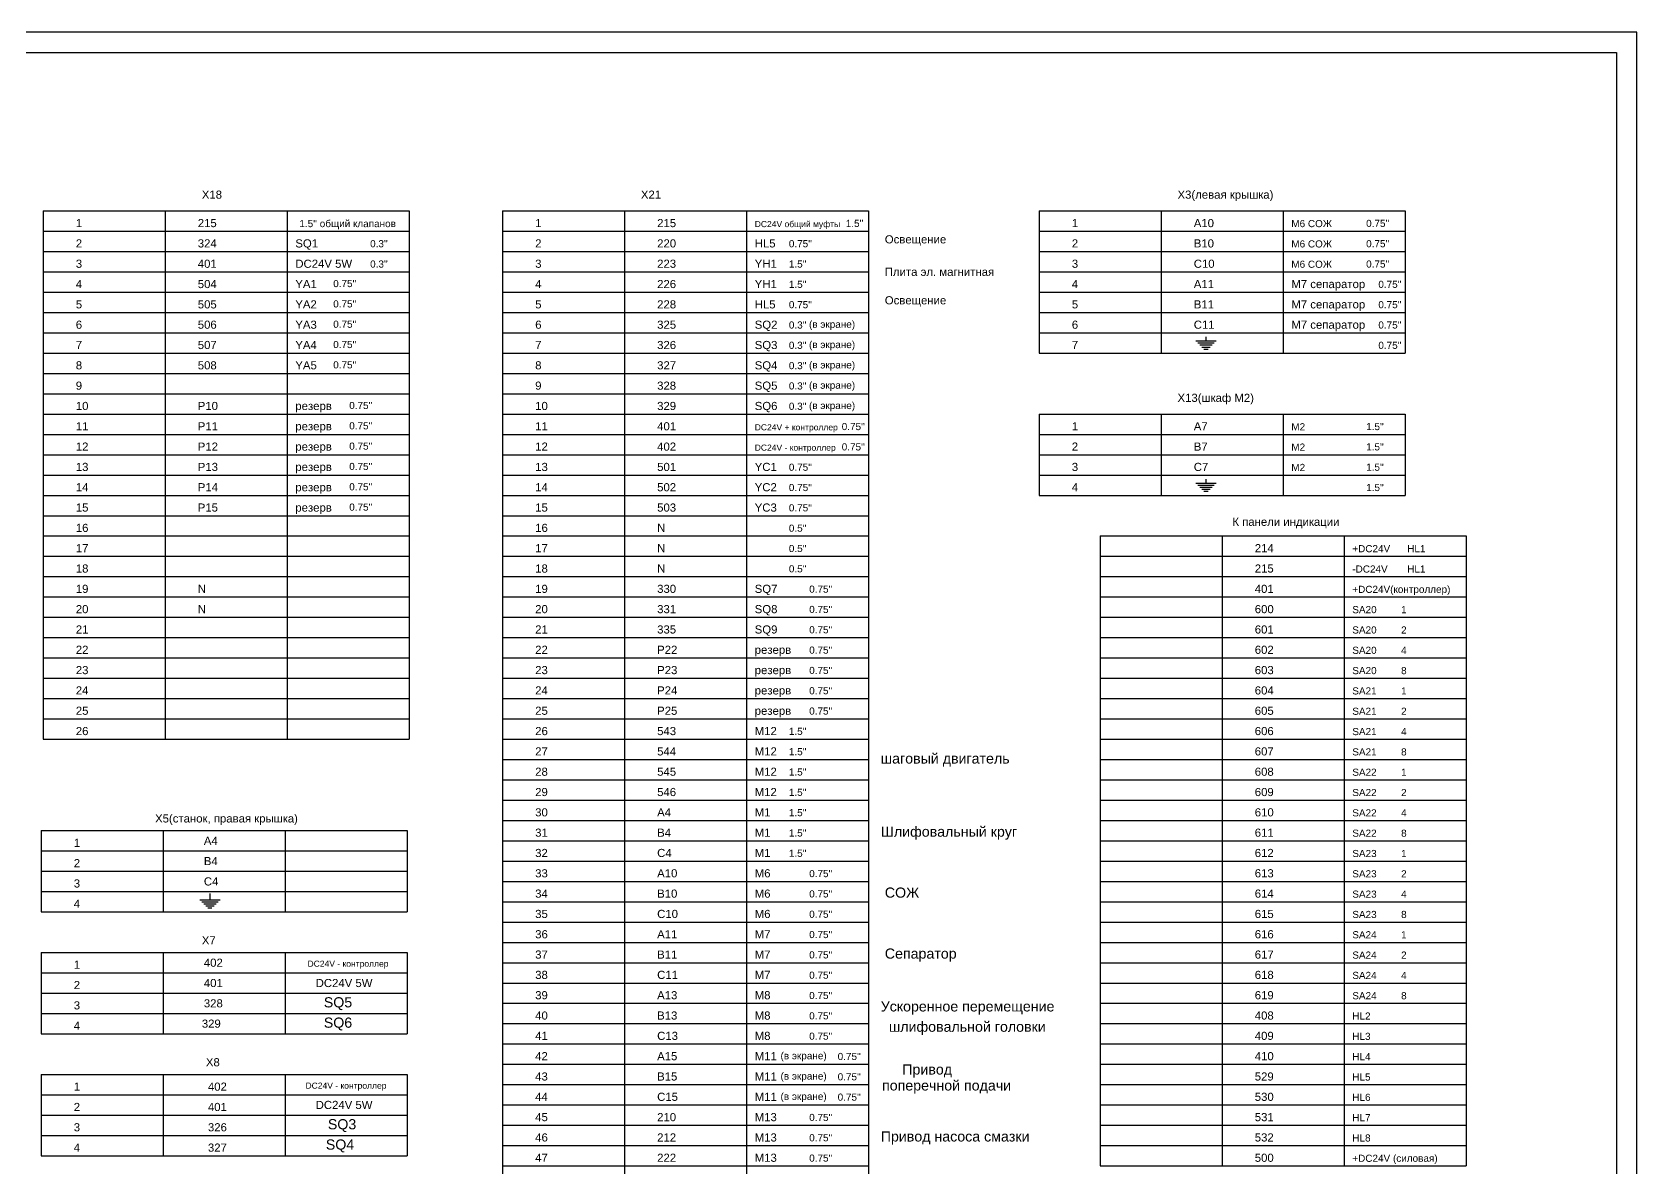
# Model space of a CAD drawing. Header units: millimetres. Extents: x 18058 to 21085, y 38505 to 40700.
# Drawn here: x 19152.2 to 19547, y 39094.5 to 39374 of the extents above; entities that cross this region are included whole.
import ezdxf

# ---------------------------------------------------------------- set-up
doc = ezdxf.new("R2010")
doc.units = ezdxf.units.MM
for name, color, linetype, lineweight in [('Маркировка', 7, 'Continuous', 25), ('Оформление', 7, 'Continuous', 30), ('Элементы', 7, 'Continuous', 25)]:
    doc.layers.add(name, color=color, linetype=linetype, lineweight=lineweight)
doc.styles.get("Standard").update_dxf_attribs({"font": 'arial.ttf'})

msp = doc.modelspace()

# ---------------------------------------------------------------- linework, layer by layer
at = {"layer": 'Оформление'}
for p, q in [((18973, 39369), (19542, 39369)), ((19542, 39369), (19542, 38959))]:
    msp.add_line(p, q, dxfattribs=at)
msp.add_lwpolyline([(18953, 38954), (19547, 38954), (19547, 39374), (18953, 39374)], close=True, dxfattribs=at)
at = {"layer": 'Элементы'}
for p, q in [((19155, 39330), (19245, 39330)), ((19155, 39330), (19155, 39325)), ((19185, 39330), (19185, 39325)), ((19215, 39330), (19215, 39325)), ((19245, 39330), (19245, 39325)), ((19268, 39330), (19358, 39330)), ((19268, 39330), (19268, 39325)), ((19298, 39330), (19298, 39325)), ((19328, 39330), (19328, 39325)), ((19358, 39330), (19358, 39325)), ((19400, 39330), (19490, 39330)), ((19400, 39330), (19400, 39325)), ((19430, 39330), (19430, 39325)), ((19460, 39330), (19460, 39325)), ((19490, 39330), (19490, 39325)), ((19155, 39325), (19245, 39325)), ((19155, 39325), (19155, 39320)), ((19155, 39325), (19245, 39325)), ((19185, 39325), (19185, 39320)), ((19215, 39325), (19215, 39320)), ((19245, 39325), (19245, 39320)), ((19268, 39325), (19358, 39325)), ((19268, 39325), (19268, 39320)), ((19268, 39325), (19358, 39325)), ((19298, 39325), (19298, 39320)), ((19328, 39325), (19328, 39320)), ((19358, 39325), (19358, 39320)), ((19400, 39325), (19490, 39325)), ((19400, 39325), (19400, 39320)), ((19400, 39325), (19490, 39325)), ((19430, 39325), (19430, 39320)), ((19460, 39325), (19460, 39320)), ((19490, 39325), (19490, 39320)), ((19155, 39320), (19245, 39320)), ((19155, 39320), (19155, 39315)), ((19155, 39320), (19245, 39320)), ((19185, 39320), (19185, 39315)), ((19215, 39320), (19215, 39315)), ((19245, 39320), (19245, 39315)), ((19268, 39320), (19358, 39320)), ((19268, 39320), (19268, 39315)), ((19268, 39320), (19358, 39320)), ((19298, 39320), (19298, 39315)), ((19328, 39320), (19328, 39315)), ((19358, 39320), (19358, 39315)), ((19400, 39320), (19490, 39320)), ((19400, 39320), (19400, 39315)), ((19400, 39320), (19490, 39320)), ((19430, 39320), (19430, 39315)), ((19460, 39320), (19460, 39315)), ((19490, 39320), (19490, 39315)), ((19155, 39315), (19245, 39315)), ((19155, 39315), (19245, 39315)), ((19155, 39315), (19155, 39310)), ((19185, 39315), (19185, 39310)), ((19215, 39315), (19215, 39310)), ((19245, 39315), (19245, 39310)), ((19268, 39315), (19358, 39315)), ((19268, 39315), (19358, 39315)), ((19268, 39315), (19268, 39310)), ((19298, 39315), (19298, 39310)), ((19328, 39315), (19328, 39310)), ((19358, 39315), (19358, 39310)), ((19400, 39315), (19490, 39315)), ((19400, 39315), (19490, 39315)), ((19400, 39315), (19400, 39310)), ((19430, 39315), (19430, 39310)), ((19460, 39315), (19460, 39310)), ((19490, 39315), (19490, 39310)), ((19155, 39310), (19245, 39310)), ((19155, 39310), (19155, 39305)), ((19155, 39310), (19245, 39310)), ((19185, 39310), (19185, 39305)), ((19215, 39310), (19215, 39305)), ((19245, 39310), (19245, 39305)), ((19268, 39310), (19358, 39310)), ((19268, 39310), (19268, 39305)), ((19268, 39310), (19358, 39310)), ((19298, 39310), (19298, 39305)), ((19328, 39310), (19328, 39305)), ((19358, 39310), (19358, 39305)), ((19400, 39310), (19490, 39310)), ((19400, 39310), (19400, 39305)), ((19400, 39310), (19490, 39310)), ((19430, 39310), (19430, 39305)), ((19460, 39310), (19460, 39305)), ((19490, 39310), (19490, 39305)), ((19155, 39305), (19245, 39305)), ((19155, 39305), (19155, 39300)), ((19155, 39305), (19245, 39305)), ((19185, 39305), (19185, 39300)), ((19215, 39305), (19215, 39300)), ((19245, 39305), (19245, 39300)), ((19268, 39305), (19358, 39305)), ((19268, 39305), (19268, 39300)), ((19268, 39305), (19358, 39305)), ((19298, 39305), (19298, 39300)), ((19328, 39305), (19328, 39300)), ((19358, 39305), (19358, 39300)), ((19400, 39305), (19490, 39305)), ((19400, 39305), (19400, 39300)), ((19400, 39305), (19490, 39305)), ((19430, 39305), (19430, 39300)), ((19460, 39305), (19460, 39300)), ((19490, 39305), (19490, 39300)), ((19155, 39300), (19245, 39300)), ((19155, 39300), (19245, 39300)), ((19155, 39300), (19155, 39295)), ((19185, 39300), (19185, 39295)), ((19215, 39300), (19215, 39295)), ((19245, 39300), (19245, 39295)), ((19268, 39300), (19358, 39300)), ((19268, 39300), (19358, 39300)), ((19268, 39300), (19268, 39295)), ((19298, 39300), (19298, 39295)), ((19328, 39300), (19328, 39295)), ((19358, 39300), (19358, 39295)), ((19400, 39300), (19490, 39300)), ((19400, 39300), (19490, 39300)), ((19400, 39300), (19400, 39295)), ((19430, 39300), (19430, 39295)), ((19438.5, 39298), (19443.5, 39298)), ((19439, 39297.5), (19443, 39297.5)), ((19441, 39299), (19441, 39298)), ((19460, 39300), (19460, 39295)), ((19490, 39300), (19490, 39295)), ((19155, 39295), (19245, 39295)), ((19155, 39295), (19155, 39290)), ((19155, 39295), (19245, 39295)), ((19185, 39295), (19185, 39290)), ((19215, 39295), (19215, 39290)), ((19245, 39295), (19245, 39290)), ((19268, 39295), (19358, 39295)), ((19268, 39295), (19268, 39290)), ((19268, 39295), (19358, 39295)), ((19298, 39295), (19298, 39290)), ((19328, 39295), (19328, 39290)), ((19358, 39295), (19358, 39290)), ((19400, 39295), (19490, 39295)), ((19400, 39295), (19490, 39295)), ((19439.5, 39297), (19442.5, 39297)), ((19440, 39296.5), (19442, 39296.5)), ((19440.5, 39296), (19441.5, 39296)), ((19155, 39290), (19245, 39290)), ((19155, 39290), (19155, 39285)), ((19155, 39290), (19245, 39290)), ((19185, 39290), (19185, 39285)), ((19215, 39290), (19215, 39285)), ((19245, 39290), (19245, 39285)), ((19268, 39290), (19358, 39290)), ((19268, 39290), (19268, 39285)), ((19268, 39290), (19358, 39290)), ((19298, 39290), (19298, 39285)), ((19328, 39290), (19328, 39285)), ((19358, 39290), (19358, 39285)), ((19155, 39285), (19245, 39285)), ((19155, 39285), (19245, 39285)), ((19155, 39285), (19155, 39280)), ((19155, 39285), (19245, 39285)), ((19185, 39285), (19185, 39280)), ((19215, 39285), (19215, 39280)), ((19245, 39285), (19245, 39280)), ((19268, 39285), (19358, 39285)), ((19268, 39285), (19358, 39285)), ((19268, 39285), (19268, 39280)), ((19268, 39285), (19358, 39285)), ((19298, 39285), (19298, 39280)), ((19328, 39285), (19328, 39280)), ((19358, 39285), (19358, 39280)), ((19155, 39280), (19245, 39280)), ((19155, 39280), (19245, 39280)), ((19155, 39280), (19155, 39275)), ((19185, 39280), (19185, 39275)), ((19215, 39280), (19215, 39275)), ((19245, 39280), (19245, 39275)), ((19268, 39280), (19358, 39280)), ((19268, 39280), (19358, 39280)), ((19268, 39280), (19268, 39275)), ((19298, 39280), (19298, 39275)), ((19328, 39280), (19328, 39275)), ((19358, 39280), (19358, 39275)), ((19400, 39280), (19490, 39280)), ((19400, 39280), (19400, 39275)), ((19430, 39280), (19430, 39275)), ((19460, 39280), (19460, 39275)), ((19490, 39280), (19490, 39275)), ((19155, 39275), (19245, 39275)), ((19155, 39275), (19155, 39270)), ((19155, 39275), (19245, 39275)), ((19185, 39275), (19185, 39270)), ((19215, 39275), (19215, 39270)), ((19245, 39275), (19245, 39270)), ((19268, 39275), (19358, 39275)), ((19268, 39275), (19268, 39270)), ((19268, 39275), (19358, 39275)), ((19298, 39275), (19298, 39270)), ((19328, 39275), (19328, 39270)), ((19358, 39275), (19358, 39270)), ((19400, 39275), (19490, 39275)), ((19400, 39275), (19400, 39270)), ((19400, 39275), (19490, 39275)), ((19430, 39275), (19430, 39270)), ((19460, 39275), (19460, 39270)), ((19490, 39275), (19490, 39270)), ((19155, 39270), (19245, 39270)), ((19155, 39270), (19155, 39265)), ((19155, 39270), (19245, 39270)), ((19185, 39270), (19185, 39265)), ((19215, 39270), (19215, 39265)), ((19245, 39270), (19245, 39265)), ((19268, 39270), (19358, 39270)), ((19268, 39270), (19268, 39265)), ((19268, 39270), (19358, 39270)), ((19298, 39270), (19298, 39265)), ((19328, 39270), (19328, 39265)), ((19358, 39270), (19358, 39265)), ((19400, 39270), (19490, 39270)), ((19400, 39270), (19400, 39265)), ((19400, 39270), (19490, 39270)), ((19430, 39270), (19430, 39265)), ((19460, 39270), (19460, 39265)), ((19490, 39270), (19490, 39265)), ((19155, 39265), (19245, 39265)), ((19155, 39265), (19245, 39265)), ((19155, 39265), (19155, 39260)), ((19185, 39265), (19185, 39260)), ((19215, 39265), (19215, 39260)), ((19245, 39265), (19245, 39260)), ((19268, 39265), (19358, 39265)), ((19268, 39265), (19358, 39265)), ((19268, 39265), (19268, 39260)), ((19298, 39265), (19298, 39260)), ((19328, 39265), (19328, 39260)), ((19358, 39265), (19358, 39260)), ((19400, 39265), (19490, 39265)), ((19400, 39265), (19490, 39265)), ((19400, 39265), (19400, 39260)), ((19430, 39265), (19430, 39260)), ((19438.5, 39263), (19443.5, 39263)), ((19439, 39262.5), (19443, 39262.5)), ((19439.5, 39262), (19442.5, 39262)), ((19441, 39264), (19441, 39263)), ((19460, 39265), (19460, 39260)), ((19490, 39265), (19490, 39260)), ((19155, 39260), (19245, 39260)), ((19155, 39260), (19155, 39255)), ((19155, 39260), (19245, 39260)), ((19185, 39260), (19185, 39255)), ((19215, 39260), (19215, 39255)), ((19245, 39260), (19245, 39255)), ((19268, 39260), (19358, 39260)), ((19268, 39260), (19268, 39255)), ((19268, 39260), (19358, 39260)), ((19298, 39260), (19298, 39255)), ((19328, 39260), (19328, 39255)), ((19358, 39260), (19358, 39255)), ((19400, 39260), (19490, 39260)), ((19400, 39260), (19490, 39260)), ((19440, 39261.5), (19442, 39261.5)), ((19440.5, 39261), (19441.5, 39261)), ((19155, 39255), (19245, 39255)), ((19155, 39255), (19155, 39250)), ((19155, 39255), (19245, 39255)), ((19185, 39255), (19185, 39250)), ((19215, 39255), (19215, 39250)), ((19245, 39255), (19245, 39250)), ((19268, 39255), (19358, 39255)), ((19268, 39255), (19268, 39250)), ((19268, 39255), (19358, 39255)), ((19298, 39255), (19298, 39250)), ((19328, 39255), (19328, 39250)), ((19358, 39255), (19358, 39250)), ((19155, 39250), (19245, 39250)), ((19155, 39250), (19245, 39250)), ((19155, 39250), (19155, 39245)), ((19185, 39250), (19185, 39245)), ((19215, 39250), (19215, 39245)), ((19245, 39250), (19245, 39245)), ((19268, 39250), (19358, 39250)), ((19268, 39250), (19358, 39250)), ((19268, 39250), (19268, 39245)), ((19298, 39250), (19298, 39245)), ((19328, 39250), (19328, 39245)), ((19358, 39250), (19358, 39245)), ((19415, 39250), (19505, 39250)), ((19415, 39250), (19415, 39245)), ((19445, 39250), (19445, 39245)), ((19475, 39250), (19475, 39245)), ((19505, 39250), (19505, 39245)), ((19155, 39245), (19245, 39245)), ((19155, 39245), (19155, 39240)), ((19155, 39245), (19245, 39245)), ((19185, 39245), (19185, 39240)), ((19215, 39245), (19215, 39240)), ((19245, 39245), (19245, 39240)), ((19268, 39245), (19358, 39245)), ((19268, 39245), (19268, 39240)), ((19268, 39245), (19358, 39245)), ((19298, 39245), (19298, 39240)), ((19328, 39245), (19328, 39240)), ((19358, 39245), (19358, 39240)), ((19415, 39245), (19505, 39245)), ((19415, 39245), (19415, 39240)), ((19415, 39245), (19505, 39245)), ((19445, 39245), (19445, 39240)), ((19475, 39245), (19475, 39240)), ((19505, 39245), (19505, 39240)), ((19155, 39240), (19245, 39240)), ((19155, 39240), (19155, 39235)), ((19155, 39240), (19245, 39240)), ((19185, 39240), (19185, 39235)), ((19215, 39240), (19215, 39235)), ((19215, 39240), (19215, 39235)), ((19245, 39240), (19245, 39235)), ((19268, 39240), (19358, 39240)), ((19268, 39240), (19268, 39235)), ((19268, 39240), (19358, 39240)), ((19298, 39240), (19298, 39235)), ((19328, 39240), (19328, 39235)), ((19358, 39240), (19358, 39235)), ((19415, 39240), (19505, 39240)), ((19415, 39240), (19415, 39235)), ((19415, 39240), (19505, 39240)), ((19445, 39240), (19445, 39235)), ((19475, 39240), (19475, 39235)), ((19505, 39240), (19505, 39235)), ((19155, 39235), (19245, 39235)), ((19155, 39235), (19245, 39235)), ((19155, 39235), (19155, 39230)), ((19155, 39235), (19245, 39235)), ((19185, 39235), (19185, 39230)), ((19215, 39235), (19215, 39230)), ((19245, 39235), (19245, 39230)), ((19268, 39235), (19358, 39235)), ((19268, 39235), (19358, 39235)), ((19268, 39235), (19268, 39230)), ((19268, 39235), (19358, 39235)), ((19298, 39235), (19298, 39230)), ((19328, 39235), (19328, 39230)), ((19358, 39235), (19358, 39230)), ((19415, 39235), (19505, 39235)), ((19415, 39235), (19505, 39235)), ((19415, 39235), (19415, 39230)), ((19445, 39235), (19445, 39230)), ((19475, 39235), (19475, 39230)), ((19505, 39235), (19505, 39230)), ((19155, 39230), (19245, 39230)), ((19155, 39230), (19245, 39230)), ((19155, 39230), (19155, 39225)), ((19185, 39230), (19185, 39225)), ((19215, 39230), (19215, 39225)), ((19245, 39230), (19245, 39225)), ((19268, 39230), (19358, 39230)), ((19268, 39230), (19358, 39230)), ((19268, 39230), (19268, 39225)), ((19298, 39230), (19298, 39225)), ((19328, 39230), (19328, 39225)), ((19358, 39230), (19358, 39225)), ((19415, 39230), (19505, 39230)), ((19415, 39230), (19415, 39225)), ((19415, 39230), (19505, 39230)), ((19445, 39230), (19445, 39225)), ((19475, 39230), (19475, 39225)), ((19505, 39230), (19505, 39225)), ((19155, 39225), (19245, 39225)), ((19155, 39225), (19155, 39220)), ((19155, 39225), (19245, 39225)), ((19185, 39225), (19185, 39220)), ((19215, 39225), (19215, 39220)), ((19245, 39225), (19245, 39220)), ((19268, 39225), (19358, 39225)), ((19268, 39225), (19268, 39220)), ((19268, 39225), (19358, 39225)), ((19298, 39225), (19298, 39220)), ((19328, 39225), (19328, 39220)), ((19358, 39225), (19358, 39220)), ((19415, 39225), (19505, 39225)), ((19415, 39225), (19415, 39220)), ((19415, 39225), (19505, 39225)), ((19445, 39225), (19445, 39220)), ((19475, 39225), (19475, 39220)), ((19505, 39225), (19505, 39220)), ((19155, 39220), (19245, 39220)), ((19155, 39220), (19155, 39215)), ((19155, 39220), (19245, 39220)), ((19185, 39220), (19185, 39215)), ((19215, 39220), (19215, 39215)), ((19245, 39220), (19245, 39215)), ((19268, 39220), (19358, 39220)), ((19268, 39220), (19268, 39215)), ((19268, 39220), (19358, 39220)), ((19298, 39220), (19298, 39215)), ((19328, 39220), (19328, 39215)), ((19358, 39220), (19358, 39215)), ((19415, 39220), (19505, 39220)), ((19415, 39220), (19505, 39220)), ((19415, 39220), (19415, 39215)), ((19445, 39220), (19445, 39215)), ((19475, 39220), (19475, 39215)), ((19505, 39220), (19505, 39215)), ((19155, 39215), (19245, 39215)), ((19155, 39215), (19245, 39215)), ((19155, 39215), (19155, 39210)), ((19185, 39215), (19185, 39210)), ((19215, 39215), (19215, 39210)), ((19245, 39215), (19245, 39210)), ((19268, 39215), (19358, 39215)), ((19268, 39215), (19358, 39215)), ((19268, 39215), (19268, 39210)), ((19298, 39215), (19298, 39210)), ((19328, 39215), (19328, 39210)), ((19358, 39215), (19358, 39210)), ((19415, 39215), (19505, 39215)), ((19415, 39215), (19505, 39215)), ((19415, 39215), (19505, 39215)), ((19415, 39215), (19415, 39210)), ((19415, 39215), (19505, 39215)), ((19445, 39215), (19445, 39210)), ((19475, 39215), (19475, 39210)), ((19505, 39215), (19505, 39210)), ((19155, 39210), (19245, 39210)), ((19155, 39210), (19155, 39205)), ((19155, 39210), (19245, 39210)), ((19185, 39210), (19185, 39205)), ((19215, 39210), (19215, 39205)), ((19245, 39210), (19245, 39205)), ((19268, 39210), (19358, 39210)), ((19268, 39210), (19268, 39205)), ((19268, 39210), (19358, 39210)), ((19298, 39210), (19298, 39205)), ((19328, 39210), (19328, 39205)), ((19358, 39210), (19358, 39205)), ((19415, 39210), (19505, 39210)), ((19415, 39210), (19505, 39210)), ((19415, 39210), (19415, 39205)), ((19445, 39210), (19445, 39205)), ((19475, 39210), (19475, 39205)), ((19505, 39210), (19505, 39205)), ((19155, 39205), (19245, 39205)), ((19155, 39205), (19155, 39200)), ((19155, 39205), (19245, 39205)), ((19185, 39205), (19185, 39200)), ((19215, 39205), (19215, 39200)), ((19245, 39205), (19245, 39200)), ((19268, 39205), (19358, 39205)), ((19268, 39205), (19268, 39200)), ((19268, 39205), (19358, 39205)), ((19298, 39205), (19298, 39200)), ((19328, 39205), (19328, 39200)), ((19358, 39205), (19358, 39200)), ((19415, 39205), (19505, 39205)), ((19415, 39205), (19505, 39205)), ((19415, 39205), (19505, 39205)), ((19415, 39205), (19415, 39200)), ((19415, 39205), (19505, 39205)), ((19445, 39205), (19445, 39200)), ((19475, 39205), (19475, 39200)), ((19505, 39205), (19505, 39200)), ((19155, 39200), (19245, 39200)), ((19155, 39200), (19245, 39200)), ((19268, 39200), (19358, 39200)), ((19268, 39200), (19358, 39200)), ((19268, 39200), (19268, 39195)), ((19298, 39200), (19298, 39195)), ((19328, 39200), (19328, 39195)), ((19358, 39200), (19358, 39195)), ((19415, 39200), (19505, 39200)), ((19415, 39200), (19505, 39200)), ((19415, 39200), (19415, 39195)), ((19445, 39200), (19445, 39195)), ((19475, 39200), (19475, 39195)), ((19505, 39200), (19505, 39195)), ((19268, 39195), (19358, 39195)), ((19268, 39195), (19268, 39190)), ((19268, 39195), (19358, 39195)), ((19298, 39195), (19298, 39190)), ((19328, 39195), (19328, 39190)), ((19358, 39195), (19358, 39190)), ((19415, 39195), (19505, 39195)), ((19415, 39195), (19505, 39195)), ((19415, 39195), (19505, 39195)), ((19415, 39195), (19415, 39190)), ((19415, 39195), (19505, 39195)), ((19445, 39195), (19445, 39190)), ((19475, 39195), (19475, 39190)), ((19505, 39195), (19505, 39190)), ((19268, 39190), (19358, 39190)), ((19268, 39190), (19268, 39185)), ((19268, 39190), (19358, 39190)), ((19298, 39190), (19298, 39185)), ((19328, 39190), (19328, 39185)), ((19358, 39190), (19358, 39185)), ((19415, 39190), (19505, 39190)), ((19415, 39190), (19505, 39190)), ((19415, 39190), (19415, 39185)), ((19445, 39190), (19445, 39185)), ((19475, 39190), (19475, 39185)), ((19505, 39190), (19505, 39185)), ((19268, 39185), (19358, 39185)), ((19268, 39185), (19358, 39185)), ((19268, 39185), (19268, 39180)), ((19268, 39185), (19358, 39185)), ((19298, 39185), (19298, 39180)), ((19328, 39185), (19328, 39180)), ((19358, 39185), (19358, 39180)), ((19415, 39185), (19505, 39185)), ((19415, 39185), (19505, 39185)), ((19415, 39185), (19505, 39185)), ((19415, 39185), (19415, 39180)), ((19415, 39185), (19505, 39185)), ((19445, 39185), (19445, 39180)), ((19475, 39185), (19475, 39180)), ((19505, 39185), (19505, 39180)), ((19268, 39180), (19358, 39180)), ((19268, 39180), (19358, 39180)), ((19268, 39180), (19268, 39175)), ((19298, 39180), (19298, 39175)), ((19328, 39180), (19328, 39175)), ((19358, 39180), (19358, 39175)), ((19415, 39180), (19505, 39180)), ((19415, 39180), (19505, 39180)), ((19415, 39180), (19415, 39175)), ((19445, 39180), (19445, 39175)), ((19475, 39180), (19475, 39175)), ((19505, 39180), (19505, 39175)), ((19154.5, 39177.5), (19244.5, 39177.5)), ((19154.5, 39177.5), (19154.5, 39172.5)), ((19184.5, 39177.5), (19184.5, 39172.5)), ((19214.5, 39177.5), (19214.5, 39172.5)), ((19244.5, 39177.5), (19244.5, 39172.5)), ((19268, 39175), (19358, 39175)), ((19268, 39175), (19268, 39170)), ((19268, 39175), (19358, 39175)), ((19298, 39175), (19298, 39170)), ((19328, 39175), (19328, 39170)), ((19358, 39175), (19358, 39170)), ((19415, 39175), (19505, 39175)), ((19415, 39175), (19505, 39175)), ((19415, 39175), (19505, 39175)), ((19415, 39175), (19415, 39170)), ((19415, 39175), (19505, 39175)), ((19445, 39175), (19445, 39170)), ((19475, 39175), (19475, 39170)), ((19505, 39175), (19505, 39170)), ((19154.5, 39172.5), (19244.5, 39172.5)), ((19154.5, 39172.5), (19154.5, 39167.5)), ((19154.5, 39172.5), (19244.5, 39172.5)), ((19184.5, 39172.5), (19184.5, 39167.5)), ((19214.5, 39172.5), (19214.5, 39167.5)), ((19244.5, 39172.5), (19244.5, 39167.5)), ((19154.5, 39167.5), (19244.5, 39167.5)), ((19154.5, 39167.5), (19154.5, 39162.5)), ((19154.5, 39167.5), (19244.5, 39167.5)), ((19184.5, 39167.5), (19184.5, 39162.5)), ((19214.5, 39167.5), (19214.5, 39162.5)), ((19244.5, 39167.5), (19244.5, 39162.5)), ((19268, 39170), (19358, 39170)), ((19268, 39170), (19268, 39165)), ((19268, 39170), (19358, 39170)), ((19298, 39170), (19298, 39165)), ((19328, 39170), (19328, 39165)), ((19358, 39170), (19358, 39165)), ((19415, 39170), (19505, 39170)), ((19415, 39170), (19505, 39170)), ((19415, 39170), (19415, 39165)), ((19445, 39170), (19445, 39165)), ((19475, 39170), (19475, 39165)), ((19505, 39170), (19505, 39165)), ((19268, 39165), (19358, 39165)), ((19268, 39165), (19358, 39165)), ((19268, 39165), (19268, 39160)), ((19298, 39165), (19298, 39160)), ((19328, 39165), (19328, 39160)), ((19358, 39165), (19358, 39160)), ((19415, 39165), (19505, 39165)), ((19415, 39165), (19505, 39165)), ((19415, 39165), (19505, 39165)), ((19415, 39165), (19415, 39160)), ((19415, 39165), (19505, 39165)), ((19445, 39165), (19445, 39160)), ((19475, 39165), (19475, 39160)), ((19505, 39165), (19505, 39160)), ((19154.5, 39162.5), (19244.5, 39162.5)), ((19154.5, 39162.5), (19244.5, 39162.5)), ((19154.5, 39162.5), (19154.5, 39157.5)), ((19184.5, 39162.5), (19184.5, 39157.5)), ((19193.5, 39160.5), (19198.5, 39160.5)), ((19194, 39160), (19198, 39160)), ((19194.5, 39159.5), (19197.5, 39159.5)), ((19196, 39162), (19196, 39160.5)), ((19214.5, 39162.5), (19214.5, 39157.5)), ((19244.5, 39162.5), (19244.5, 39157.5)), ((19268, 39160), (19358, 39160)), ((19268, 39160), (19268, 39155)), ((19268, 39160), (19358, 39160)), ((19298, 39160), (19298, 39155)), ((19328, 39160), (19328, 39155)), ((19358, 39160), (19358, 39155)), ((19415, 39160), (19505, 39160)), ((19415, 39160), (19505, 39160)), ((19415, 39160), (19415, 39155)), ((19445, 39160), (19445, 39155)), ((19475, 39160), (19475, 39155)), ((19505, 39160), (19505, 39155)), ((19154.5, 39157.5), (19244.5, 39157.5)), ((19154.5, 39157.5), (19244.5, 39157.5)), ((19195, 39159), (19197, 39159)), ((19195.5, 39158.5), (19196.5, 39158.5)), ((19268, 39155), (19358, 39155)), ((19268, 39155), (19268, 39150)), ((19268, 39155), (19358, 39155)), ((19298, 39155), (19298, 39150)), ((19328, 39155), (19328, 39150)), ((19358, 39155), (19358, 39150)), ((19415, 39155), (19505, 39155)), ((19415, 39155), (19505, 39155)), ((19415, 39155), (19505, 39155)), ((19415, 39155), (19415, 39150)), ((19415, 39155), (19505, 39155)), ((19445, 39155), (19445, 39150)), ((19475, 39155), (19475, 39150)), ((19505, 39155), (19505, 39150)), ((19154.5, 39147.5), (19244.5, 39147.5)), ((19154.5, 39147.5), (19154.5, 39142.5)), ((19184.5, 39147.5), (19184.5, 39142.5)), ((19214.5, 39147.5), (19214.5, 39142.5)), ((19244.5, 39147.5), (19244.5, 39142.5)), ((19268, 39150), (19358, 39150)), ((19268, 39150), (19358, 39150)), ((19268, 39150), (19268, 39145)), ((19298, 39150), (19298, 39145)), ((19328, 39150), (19328, 39145)), ((19358, 39150), (19358, 39145)), ((19415, 39150), (19505, 39150)), ((19415, 39150), (19505, 39150)), ((19415, 39150), (19415, 39145)), ((19445, 39150), (19445, 39145)), ((19475, 39150), (19475, 39145)), ((19505, 39150), (19505, 39145)), ((19268, 39145), (19358, 39145)), ((19268, 39145), (19268, 39140)), ((19268, 39145), (19358, 39145)), ((19298, 39145), (19298, 39140)), ((19328, 39145), (19328, 39140)), ((19358, 39145), (19358, 39140)), ((19415, 39145), (19505, 39145)), ((19415, 39145), (19505, 39145)), ((19415, 39145), (19505, 39145)), ((19415, 39145), (19505, 39145)), ((19415, 39145), (19505, 39145)), ((19415, 39145), (19415, 39140)), ((19415, 39145), (19505, 39145)), ((19445, 39145), (19445, 39140)), ((19475, 39145), (19475, 39140)), ((19505, 39145), (19505, 39140)), ((19154.5, 39142.5), (19244.5, 39142.5)), ((19154.5, 39142.5), (19154.5, 39137.5)), ((19154.5, 39142.5), (19244.5, 39142.5)), ((19184.5, 39142.5), (19184.5, 39137.5)), ((19214.5, 39142.5), (19214.5, 39137.5)), ((19244.5, 39142.5), (19244.5, 39137.5)), ((19268, 39140), (19358, 39140)), ((19268, 39140), (19268, 39135)), ((19268, 39140), (19358, 39140)), ((19298, 39140), (19298, 39135)), ((19328, 39140), (19328, 39135)), ((19358, 39140), (19358, 39135)), ((19415, 39140), (19505, 39140)), ((19415, 39140), (19505, 39140)), ((19415, 39140), (19415, 39135)), ((19445, 39140), (19445, 39135)), ((19475, 39140), (19475, 39135)), ((19505, 39140), (19505, 39135)), ((19154.5, 39137.5), (19244.5, 39137.5)), ((19154.5, 39137.5), (19154.5, 39132.5)), ((19154.5, 39137.5), (19244.5, 39137.5)), ((19184.5, 39137.5), (19184.5, 39132.5)), ((19214.5, 39137.5), (19214.5, 39132.5)), ((19244.5, 39137.5), (19244.5, 39132.5)), ((19154.5, 39132.5), (19244.5, 39132.5)), ((19154.5, 39132.5), (19244.5, 39132.5)), ((19154.5, 39132.5), (19154.5, 39127.5)), ((19184.5, 39132.5), (19184.5, 39127.5)), ((19214.5, 39132.5), (19214.5, 39127.5)), ((19244.5, 39132.5), (19244.5, 39127.5)), ((19268, 39135), (19358, 39135)), ((19268, 39135), (19358, 39135)), ((19268, 39135), (19268, 39130)), ((19268, 39135), (19358, 39135)), ((19298, 39135), (19298, 39130)), ((19328, 39135), (19328, 39130)), ((19358, 39135), (19358, 39130)), ((19415, 39135), (19505, 39135)), ((19415, 39135), (19505, 39135)), ((19415, 39135), (19505, 39135)), ((19415, 39135), (19415, 39130)), ((19415, 39135), (19505, 39135)), ((19445, 39135), (19445, 39130)), ((19475, 39135), (19475, 39130)), ((19505, 39135), (19505, 39130)), ((19268, 39130), (19358, 39130)), ((19268, 39130), (19358, 39130)), ((19268, 39130), (19268, 39125)), ((19298, 39130), (19298, 39125)), ((19328, 39130), (19328, 39125)), ((19358, 39130), (19358, 39125)), ((19415, 39130), (19505, 39130)), ((19415, 39130), (19505, 39130)), ((19415, 39130), (19415, 39125)), ((19445, 39130), (19445, 39125)), ((19475, 39130), (19475, 39125)), ((19505, 39130), (19505, 39125)), ((19154.5, 39127.5), (19244.5, 39127.5)), ((19154.5, 39127.5), (19244.5, 39127.5)), ((19268, 39125), (19358, 39125)), ((19268, 39125), (19268, 39120)), ((19268, 39125), (19358, 39125)), ((19298, 39125), (19298, 39120)), ((19328, 39125), (19328, 39120)), ((19358, 39125), (19358, 39120)), ((19415, 39125), (19505, 39125)), ((19415, 39125), (19505, 39125)), ((19415, 39125), (19505, 39125)), ((19415, 39125), (19505, 39125)), ((19415, 39125), (19505, 39125)), ((19415, 39125), (19415, 39120)), ((19415, 39125), (19505, 39125)), ((19445, 39125), (19445, 39120)), ((19475, 39125), (19475, 39120)), ((19505, 39125), (19505, 39120)), ((19268, 39120), (19358, 39120)), ((19268, 39120), (19268, 39115)), ((19268, 39120), (19358, 39120)), ((19298, 39120), (19298, 39115)), ((19328, 39120), (19328, 39115)), ((19358, 39120), (19358, 39115)), ((19415, 39120), (19505, 39120)), ((19415, 39120), (19505, 39120)), ((19415, 39120), (19415, 39115)), ((19445, 39120), (19445, 39115)), ((19475, 39120), (19475, 39115)), ((19505, 39120), (19505, 39115)), ((19154.5, 39117.5), (19244.5, 39117.5)), ((19154.5, 39117.5), (19154.5, 39112.5)), ((19184.5, 39117.5), (19184.5, 39112.5)), ((19214.5, 39117.5), (19214.5, 39112.5)), ((19244.5, 39117.5), (19244.5, 39112.5)), ((19154.5, 39112.5), (19244.5, 39112.5)), ((19154.5, 39112.5), (19154.5, 39107.5)), ((19154.5, 39112.5), (19244.5, 39112.5)), ((19184.5, 39112.5), (19184.5, 39107.5)), ((19214.5, 39112.5), (19214.5, 39107.5)), ((19244.5, 39112.5), (19244.5, 39107.5)), ((19268, 39115), (19358, 39115)), ((19268, 39115), (19358, 39115)), ((19268, 39115), (19268, 39110)), ((19298, 39115), (19298, 39110)), ((19328, 39115), (19328, 39110)), ((19358, 39115), (19358, 39110)), ((19415, 39115), (19505, 39115)), ((19415, 39115), (19505, 39115)), ((19415, 39115), (19505, 39115)), ((19415, 39115), (19415, 39110)), ((19415, 39115), (19505, 39115)), ((19445, 39115), (19445, 39110)), ((19475, 39115), (19475, 39110)), ((19505, 39115), (19505, 39110)), ((19268, 39110), (19358, 39110)), ((19268, 39110), (19268, 39105)), ((19268, 39110), (19358, 39110)), ((19298, 39110), (19298, 39105)), ((19328, 39110), (19328, 39105)), ((19358, 39110), (19358, 39105)), ((19415, 39110), (19505, 39110)), ((19415, 39110), (19505, 39110)), ((19415, 39110), (19415, 39105)), ((19445, 39110), (19445, 39105)), ((19475, 39110), (19475, 39105)), ((19505, 39110), (19505, 39105)), ((19154.5, 39107.5), (19244.5, 39107.5)), ((19154.5, 39107.5), (19154.5, 39102.5)), ((19154.5, 39107.5), (19244.5, 39107.5)), ((19184.5, 39107.5), (19184.5, 39102.5)), ((19214.5, 39107.5), (19214.5, 39102.5)), ((19244.5, 39107.5), (19244.5, 39102.5)), ((19268, 39105), (19358, 39105)), ((19268, 39105), (19268, 39100)), ((19268, 39105), (19358, 39105)), ((19298, 39105), (19298, 39100)), ((19328, 39105), (19328, 39100)), ((19358, 39105), (19358, 39100)), ((19415, 39105), (19505, 39105)), ((19415, 39105), (19505, 39105)), ((19415, 39105), (19505, 39105)), ((19415, 39105), (19505, 39105)), ((19415, 39105), (19415, 39100)), ((19445, 39105), (19445, 39100)), ((19475, 39105), (19475, 39100)), ((19505, 39105), (19505, 39100)), ((19154.5, 39102.5), (19244.5, 39102.5)), ((19154.5, 39102.5), (19244.5, 39102.5)), ((19154.5, 39102.5), (19154.5, 39097.5)), ((19184.5, 39102.5), (19184.5, 39097.5)), ((19214.5, 39102.5), (19214.5, 39097.5)), ((19244.5, 39102.5), (19244.5, 39097.5)), ((19268, 39100), (19358, 39100)), ((19268, 39100), (19358, 39100)), ((19268, 39100), (19268, 39095)), ((19298, 39100), (19298, 39095)), ((19328, 39100), (19328, 39095)), ((19358, 39100), (19358, 39095)), ((19415, 39100), (19505, 39100)), ((19415, 39100), (19505, 39100)), ((19415, 39100), (19505, 39100)), ((19415, 39100), (19415, 39095)), ((19415, 39100), (19505, 39100)), ((19445, 39100), (19445, 39095)), ((19475, 39100), (19475, 39095)), ((19505, 39100), (19505, 39095)), ((19154.5, 39097.5), (19244.5, 39097.5)), ((19154.5, 39097.5), (19244.5, 39097.5)), ((19268, 39095), (19358, 39095)), ((19268, 39095), (19358, 39095)), ((19268, 39095), (19268, 39090)), ((19298, 39095), (19298, 39090)), ((19328, 39095), (19328, 39090)), ((19358, 39095), (19358, 39090)), ((19415, 39095), (19505, 39095)), ((19415, 39095), (19505, 39095))]:
    msp.add_line(p, q, dxfattribs=at)

# ---------------------------------------------------------------- texts
at = {"layer": 'Маркировка'}
for s, height, p in [('X18', 2, (19194, 39333)), ('X21', 2, (19302, 39333)), ('X3(левая крышка)', 2, (19434, 39333)), ('1', 2, (19163, 39326)), ('215', 2, (19193, 39326)), ("1.5'' общий клапанов", 1.75, (19218, 39326)), ('1', 2, (19276, 39326)), ('215', 2, (19306, 39326)), ('DC24V общий муфты', 1.5, (19330, 39326)), ("1.5'' ", 1.75, (19352.4, 39326.05)), ('1', 2, (19408, 39326)), ('A10', 2, (19438, 39326)), ('M6 СОЖ', 1.75, (19462, 39326)), ("0.75'' ", 1.75, (19480.4, 39326.05)), ('2', 2, (19163, 39321)), ('324', 2, (19193, 39321)), ('SQ1', 2, (19217, 39321)), ("0.3'' ", 1.75, (19235.4, 39321.05)), ('2', 2, (19276, 39321)), ('220', 2, (19306, 39321)), ('HL5', 2, (19330, 39321)), ("0.75'' ", 1.75, (19338.4, 39321.05)), ('Освещение', 2, (19362, 39322)), ('2', 2, (19408, 39321)), ('B10', 2, (19438, 39321)), ('M6 СОЖ', 1.75, (19462, 39321)), ("0.75'' ", 1.75, (19480.4, 39321.05)), ('3', 2, (19163, 39316)), ('401', 2, (19193, 39316)), ('DC24V 5W ', 2, (19217, 39316)), ("0.3'' ", 1.75, (19235.4, 39316.05)), ('3', 2, (19276, 39316)), ('223', 2, (19306, 39316)), ('YH1', 2, (19330, 39316)), ("1.5'' ", 1.75, (19338.4, 39316.05)), ('3', 2, (19408, 39316)), ('C10', 2, (19438, 39316)), ('M6 СОЖ', 1.75, (19462, 39316)), ("0.75'' ", 1.75, (19480.4, 39316.05)), ('Плита эл. магнитная', 2, (19362, 39314)), ('4', 2, (19163, 39311)), ('504', 2, (19193, 39311)), ('YA1', 2, (19217, 39311)), ("0.75'' ", 1.75, (19226.32, 39311.24)), ('4', 2, (19276, 39311)), ('226', 2, (19306, 39311)), ('YH1', 2, (19330, 39311)), ("1.5'' ", 1.75, (19338.4, 39311.05)), ('4', 2, (19408, 39311)), ('A11', 2, (19438, 39311)), ('М7 сепаратор', 2, (19462, 39311)), ("0.75'' ", 1.75, (19483.4, 39311.05)), ('5', 2, (19163, 39306)), ('505', 2, (19193, 39306)), ('YA2', 2, (19217, 39306)), ("0.75'' ", 1.75, (19226.32, 39306.24)), ('5', 2, (19276, 39306)), ('228', 2, (19306, 39306)), ('HL5', 2, (19330, 39306)), ("0.75'' ", 1.75, (19338.4, 39306.05)), ('Освещение', 2, (19362, 39307)), ('5', 2, (19408, 39306)), ('B11', 2, (19438, 39306)), ('М7 сепаратор', 2, (19462, 39306)), ("0.75'' ", 1.75, (19483.4, 39306.05)), ('6', 2, (19163, 39301)), ('506', 2, (19193, 39301)), ('YA3', 2, (19217, 39301)), ("0.75'' ", 1.75, (19226.32, 39301.24)), ('6', 2, (19276, 39301)), ('325', 2, (19306, 39301)), ('SQ2', 2, (19330, 39301)), ("0.3'' ", 1.75, (19338.4, 39301.05)), ('(в экране)', 1.75, (19343.35, 39301.23)), ('6', 2, (19408, 39301)), ('C11', 2, (19438, 39301)), ('М7 сепаратор', 2, (19462, 39301)), ("0.75'' ", 1.75, (19483.4, 39301.05)), ('7', 2, (19163, 39296)), ('507', 2, (19193, 39296)), ('YA4', 2, (19217, 39296)), ("0.75'' ", 1.75, (19226.32, 39296.24)), ('7', 2, (19276, 39296)), ('326', 2, (19306, 39296)), ('SQ3', 2, (19330, 39296)), ("0.3'' ", 1.75, (19338.4, 39296.05)), ('(в экране)', 1.75, (19343.35, 39296.23)), ('7', 2, (19408, 39296)), ("0.75'' ", 1.75, (19483.4, 39296.05)), ('8', 2, (19163, 39291)), ('508', 2, (19193, 39291)), ('YA5', 2, (19217, 39291)), ("0.75'' ", 1.75, (19226.32, 39291.24)), ('8', 2, (19276, 39291)), ('327', 2, (19306, 39291)), ('SQ4', 2, (19330, 39291)), ("0.3'' ", 1.75, (19338.4, 39291.05)), ('(в экране)', 1.75, (19343.35, 39291.23)), ('9', 2, (19163, 39286)), ('9', 2, (19276, 39286)), ('328', 2, (19306, 39286)), ('SQ5', 2, (19330, 39286)), ("0.3'' ", 1.75, (19338.4, 39286.05)), ('(в экране)', 1.75, (19343.35, 39286.23)), ('10', 2, (19163, 39281)), ('P10', 2, (19193, 39281)), ('резерв', 2, (19217, 39281)), ("0.75'' ", 1.75, (19230.26, 39281.24)), ('10', 2, (19276, 39281)), ('329', 2, (19306, 39281)), ('SQ6', 2, (19330, 39281)), ("0.3'' ", 1.75, (19338.4, 39281.05)), ('(в экране)', 1.75, (19343.35, 39281.23)), ('X13(шкаф М2)', 2, (19434, 39283)), ('11', 2, (19163, 39276)), ('P11', 2, (19193, 39276)), ("0.75'' ", 1.75, (19230.26, 39276.24)), ('11', 2, (19276, 39276)), ('401', 2, (19306, 39276)), ("0.75'' ", 1.75, (19351.4, 39276.05)), ('1', 2, (19408, 39276)), ('A7', 2, (19438, 39276)), ('M2', 1.75, (19462, 39276)), ("1.5'' ", 1.75, (19480.4, 39276.05)), ('резерв', 2, (19217, 39276)), ('DC24V + контроллер', 1.5, (19330, 39276)), ('12', 2, (19163, 39271)), ('P12', 2, (19193, 39271)), ('резерв', 2, (19217, 39271)), ("0.75'' ", 1.75, (19230.26, 39271.24)), ('12', 2, (19276, 39271)), ('402', 2, (19306, 39271)), ('DC24V - контроллер', 1.5, (19330, 39271)), ("0.75'' ", 1.75, (19351.4, 39271.05)), ('2', 2, (19408, 39271)), ('B7', 2, (19438, 39271)), ('M2', 1.75, (19462, 39271)), ("1.5'' ", 1.75, (19480.4, 39271.05)), ('13', 2, (19163, 39266)), ('P13', 2, (19193, 39266)), ('резерв', 2, (19217, 39266)), ("0.75'' ", 1.75, (19230.26, 39266.24)), ('13', 2, (19276, 39266)), ('501', 2, (19306, 39266)), ('YC1', 2, (19330, 39266)), ("0.75'' ", 1.75, (19338.4, 39266.05)), ('3', 2, (19408, 39266)), ('C7', 2, (19438, 39266)), ('M2', 1.75, (19462, 39266)), ("1.5'' ", 1.75, (19480.4, 39266.05)), ('14', 2, (19163, 39261)), ('P14', 2, (19193, 39261)), ('резерв', 2, (19217, 39261)), ("0.75'' ", 1.75, (19230.26, 39261.24)), ('14', 2, (19276, 39261)), ('502', 2, (19306, 39261)), ('YC2', 2, (19330, 39261)), ("0.75'' ", 1.75, (19338.4, 39261.05)), ('4', 2, (19408, 39261)), ("1.5'' ", 1.75, (19480.4, 39261.05)), ('15', 2, (19163, 39256)), ('P15', 2, (19193, 39256)), ("0.75'' ", 1.75, (19230.26, 39256.24)), ('15', 2, (19276, 39256)), ('503', 2, (19306, 39256)), ('YC3', 2, (19330, 39256)), ('резерв', 2, (19217, 39256)), ("0.75'' ", 1.75, (19338.4, 39256.05)), ('К панели индикации', 2, (19447.5, 39252.5)), ('16', 2, (19163, 39251)), ('16', 2, (19276, 39251)), ('N', 2, (19306, 39251)), ("0.5'' ", 1.75, (19338.4, 39251.05)), ('17', 2, (19163, 39246)), ('17', 2, (19276, 39246)), ('N', 2, (19306, 39246)), ("0.5'' ", 1.75, (19338.4, 39246.05)), ('214', 2, (19453, 39246)), ('+DC24V', 1.75, (19477, 39246)), ('HL1', 1.75, (19490.5, 39246)), ('18', 2, (19163, 39241)), ('18', 2, (19276, 39241)), ('N', 2, (19306, 39241)), ("0.5'' ", 1.75, (19338.4, 39241.05)), ('215', 2, (19453, 39241)), ('-DC24V', 1.75, (19477, 39241)), ('HL1', 1.75, (19490.5, 39241)), ('19', 2, (19163, 39236)), ('N', 2, (19193, 39236)), ('19', 2, (19276, 39236)), ('330', 2, (19306, 39236)), ('SQ7', 2, (19330, 39236)), ("0.75'' ", 1.75, (19343.4, 39236.05)), ('401', 2, (19453, 39236)), ('+DC24V(контроллер)', 1.75, (19477, 39236)), ('20', 2, (19163, 39231)), ('N', 2, (19193, 39231)), ('20', 2, (19276, 39231)), ('331', 2, (19306, 39231)), ('SQ8', 2, (19330, 39231)), ("0.75'' ", 1.75, (19343.4, 39231.05)), ('600', 2, (19453, 39231)), ('SA20', 1.75, (19477, 39231)), ('1', 1.75, (19489, 39231)), ('21', 2, (19163, 39226)), ('21', 2, (19276, 39226)), ('335', 2, (19306, 39226)), ('SQ9', 2, (19330, 39226)), ("0.75'' ", 1.75, (19343.4, 39226.05)), ('601', 2, (19453, 39226)), ('SA20', 1.75, (19477, 39226)), ('2', 1.75, (19489, 39226)), ('22', 2, (19163, 39221)), ('22', 2, (19276, 39221)), ('Р22', 2, (19306, 39221)), ('резерв', 2, (19330, 39221)), ("0.75'' ", 1.75, (19343.4, 39221.05)), ('602', 2, (19453, 39221)), ('SA20', 1.75, (19477, 39221)), ('4', 1.75, (19489, 39221)), ('23', 2, (19163, 39216)), ('23', 2, (19276, 39216)), ('Р23', 2, (19306, 39216)), ('резерв', 2, (19330, 39216)), ("0.75'' ", 1.75, (19343.4, 39216.05)), ('603', 2, (19453, 39216)), ('SA20', 1.75, (19477, 39216)), ('8', 1.75, (19489, 39216)), ('24', 2, (19163, 39211)), ('24', 2, (19276, 39211)), ('Р24', 2, (19306, 39211)), ('резерв', 2, (19330, 39211)), ("0.75'' ", 1.75, (19343.4, 39211.05)), ('604', 2, (19453, 39211)), ('SA21', 1.75, (19477, 39211)), ('1', 1.75, (19489, 39211)), ('25', 2, (19163, 39206)), ('25', 2, (19276, 39206)), ('Р25', 2, (19306, 39206)), ('резерв', 2, (19330, 39206)), ("0.75'' ", 1.75, (19343.4, 39206.05)), ('605', 2, (19453, 39206)), ('SA21', 1.75, (19477, 39206)), ('2', 1.75, (19489, 39206)), ('26', 2, (19163, 39201)), ('26', 2, (19276, 39201)), ('543', 2, (19306, 39201)), ('M12', 2, (19330, 39201)), ("1.5'' ", 1.75, (19338.4, 39201.05)), ('606', 2, (19453, 39201)), ('SA21', 1.75, (19477, 39201)), ('4', 1.75, (19489, 39201)), ('27', 2, (19276, 39196)), ('544', 2, (19306, 39196)), ('M12', 2, (19330, 39196)), ("1.5'' ", 1.75, (19338.4, 39196.05)), ('шаговый двигатель', 2.5, (19361, 39194)), ('607', 2, (19453, 39196)), ('SA21', 1.75, (19477, 39196)), ('8', 1.75, (19489, 39196)), ('28', 2, (19276, 39191)), ('545', 2, (19306, 39191)), ('M12', 2, (19330, 39191)), ("1.5'' ", 1.75, (19338.4, 39191.05)), ('608', 2, (19453, 39191)), ('SA22', 1.75, (19477, 39191)), ('1', 1.75, (19489, 39191)), ('29', 2, (19276, 39186)), ('546', 2, (19306, 39186)), ('M12', 2, (19330, 39186)), ("1.5'' ", 1.75, (19338.4, 39186.05)), ('609', 2, (19453, 39186)), ('SA22', 1.75, (19477, 39186)), ('2', 1.75, (19489, 39186)), ('30', 2, (19276, 39181)), ('A4', 2, (19306, 39181)), ('M1', 2, (19330, 39181)), ('610', 2, (19453, 39181)), ('X5(станок, правая крышка)', 2, (19182.5, 39179.5)), ("1.5'' ", 1.75, (19338.4, 39181.05)), ('SA22', 1.75, (19477, 39181)), ('4', 1.75, (19489, 39181)), ('1', 2, (19162.5, 39173.5)), ('A4', 2, (19194.5, 39174)), ('31', 2, (19276, 39176)), ('B4', 2, (19306, 39176)), ('M1', 2, (19330, 39176)), ("1.5'' ", 1.75, (19338.4, 39176.05)), ('Шлифовальный круг', 2.5, (19361.03, 39176)), ('611', 2, (19453, 39176)), ('SA22', 1.75, (19477, 39176)), ('8', 1.75, (19489, 39176)), ('32', 2, (19276, 39171)), ('C4', 2, (19306, 39171)), ('M1', 2, (19330, 39171)), ("1.5'' ", 1.75, (19338.4, 39171.05)), ('612', 2, (19453, 39171)), ('SA23', 1.75, (19477, 39171)), ('1', 1.75, (19489, 39171)), ('2', 2, (19162.5, 39168.5)), ('B4', 2, (19194.5, 39169)), ('33', 2, (19276, 39166)), ('A10', 2, (19306, 39166)), ('M6', 2, (19330, 39166)), ("0.75'' ", 1.75, (19343.4, 39166.05)), ('613', 2, (19453, 39166)), ('613', 2, (19453, 39166)), ('SA23', 1.75, (19477, 39166)), ('2', 1.75, (19489, 39166)), ('3', 2, (19162.5, 39163.5)), ('C4', 2, (19194.5, 39164)), ('СОЖ', 2.5, (19362, 39161)), ('4', 2, (19162.5, 39158.5)), ('34', 2, (19276, 39161)), ('B10', 2, (19306, 39161)), ('M6', 2, (19330, 39161)), ("0.75'' ", 1.75, (19343.4, 39161.05)), ('614', 2, (19453, 39161)), ('SA23', 1.75, (19477, 39161)), ('4', 1.75, (19489, 39161)), ('35', 2, (19276, 39156)), ('C10', 2, (19306, 39156)), ('M6', 2, (19330, 39156)), ("0.75'' ", 1.75, (19343.4, 39156.05)), ('615', 2, (19453, 39156)), ('615', 2, (19453, 39156)), ('SA23', 1.75, (19477, 39156)), ('8', 1.75, (19489, 39156)), ('X7', 2, (19194, 39149.5)), ('36', 2, (19276, 39151)), ('A11', 2, (19306, 39151)), ('M7', 2, (19330, 39151)), ("0.75'' ", 1.75, (19343.4, 39151.05)), ('616', 2, (19453, 39151)), ('SA24', 1.75, (19477, 39151)), ('1', 1.75, (19489, 39151)), ('37', 2, (19276, 39146)), ('B11', 2, (19306, 39146)), ('M7', 2, (19330, 39146)), ("0.75'' ", 1.75, (19343.4, 39146.05)), ('Сепаратор', 2.5, (19362, 39146)), ('617', 2, (19453, 39146)), ('SA24', 1.75, (19477, 39146)), ('2', 1.75, (19489, 39146)), ('1', 2, (19162.5, 39143.5)), ('402', 2, (19194.5, 39144)), ('DC24V - контроллер', 1.5, (19220, 39144)), ('2', 2, (19162.5, 39138.5)), ('401', 2, (19194.5, 39139)), ('DC24V 5W', 2, (19222, 39139)), ('38', 2, (19276, 39141)), ('C11', 2, (19306, 39141)), ('M7', 2, (19330, 39141)), ("0.75'' ", 1.75, (19343.4, 39141.05)), ('618', 2, (19453, 39141)), ('SA24', 1.75, (19477, 39141)), ('4', 1.75, (19489, 39141)), ('3', 2, (19162.5, 39133.5)), ('328', 2, (19194.5, 39134)), ('SQ5', 2.5, (19224, 39134)), ('39', 2, (19276, 39136)), ('A13', 2, (19306, 39136)), ('M8', 2, (19330, 39136)), ("0.75'' ", 1.75, (19343.4, 39136.05)), ('619', 2, (19453, 39136)), ('619', 2, (19453, 39136)), ('SA24', 1.75, (19477, 39136)), ('8', 1.75, (19489, 39136)), ('40', 2, (19276, 39131)), ('B13', 2, (19306, 39131)), ('M8', 2, (19330, 39131)), ("0.75'' ", 1.75, (19343.4, 39131.05)), ('Ускоренное перемещение', 2.5, (19361, 39133)), ('408', 2, (19453, 39131)), ('HL2', 1.75, (19477, 39131)), ('4', 2, (19162.5, 39128.5)), ('329', 2, (19194, 39129)), ('SQ6', 2.5, (19224, 39129)), ('41', 2, (19276, 39126)), ('C13', 2, (19306, 39126)), ('M8', 2, (19330, 39126)), ("0.75'' ", 1.75, (19343.4, 39126.05)), ('шлифовальной головки', 2.5, (19363, 39128)), ('409', 2, (19453, 39126)), ('HL3', 1.75, (19477, 39126)), ('X8', 2, (19195, 39119.5)), ('42', 2, (19276, 39121)), ('A15', 2, (19306, 39121)), ('M11', 2, (19330, 39121)), ('(в экране)', 1.75, (19336.35, 39121.23)), ("0.75'' ", 1.75, (19350.4, 39121.05)), ('Привод', 2.5, (19366.3, 39117.48)), ('410', 2, (19453, 39121)), ('HL4', 1.75, (19477, 39121)), ('43', 2, (19276, 39116)), ('B15', 2, (19306, 39116)), ('M11', 2, (19330, 39116)), ('(в экране)', 1.75, (19336.35, 39116.23)), ("0.75'' ", 1.75, (19350.4, 39116.05)), ('поперечной подачи', 2.5, (19361.32, 39113.55)), ('529', 2, (19453, 39116)), ('HL5', 1.75, (19477, 39116)), ('1', 2, (19162.5, 39113.5)), ('402', 2, (19195.5, 39113.5)), ('DC24V - контроллер', 1.5, (19219.5, 39114)), ('44', 2, (19276, 39111)), ('C15', 2, (19306, 39111)), ('M11', 2, (19330, 39111)), ('(в экране)', 1.75, (19336.35, 39111.23)), ("0.75'' ", 1.75, (19350.4, 39111.05)), ('530', 2, (19453, 39111)), ('HL6', 1.75, (19477, 39111)), ('2', 2, (19162.5, 39108.5)), ('401', 2, (19195.5, 39108.5)), ('DC24V 5W', 2, (19222, 39109)), ('45', 2, (19276, 39106)), ('210', 2, (19306, 39106)), ('M13', 2, (19330, 39106)), ('531', 2, (19453, 39106)), ('3', 2, (19162.5, 39103.5)), ('326', 2, (19195.5, 39103.5)), ('SQ3', 2.5, (19225, 39104)), ("0.75'' ", 1.75, (19343.4, 39106.05)), ('HL7', 1.75, (19477, 39106)), ('4', 2, (19162.5, 39098.5)), ('327', 2, (19195.5, 39098.5)), ('SQ4', 2.5, (19224.5, 39099)), ('46', 2, (19276, 39101)), ('212', 2, (19306, 39101)), ('M13', 2, (19330, 39101)), ("0.75'' ", 1.75, (19343.4, 39101.05)), ('Привод насоса смазки', 2.5, (19361, 39101)), ('532', 2, (19453, 39101)), ('532', 2, (19453, 39101)), ('HL8', 1.75, (19477, 39101)), ('47', 2, (19276, 39096)), ('222', 2, (19306, 39096)), ('M13', 2, (19330, 39096)), ("0.75'' ", 1.75, (19343.4, 39096.05)), ('500', 2, (19453, 39096)), ('+DC24V', 1.75, (19477, 39096)), ('(силовая)', 1.75, (19487, 39096))]:
    msp.add_text(s, height=height, dxfattribs=at).set_placement(p)

doc.saveas('drawing.dxf')
